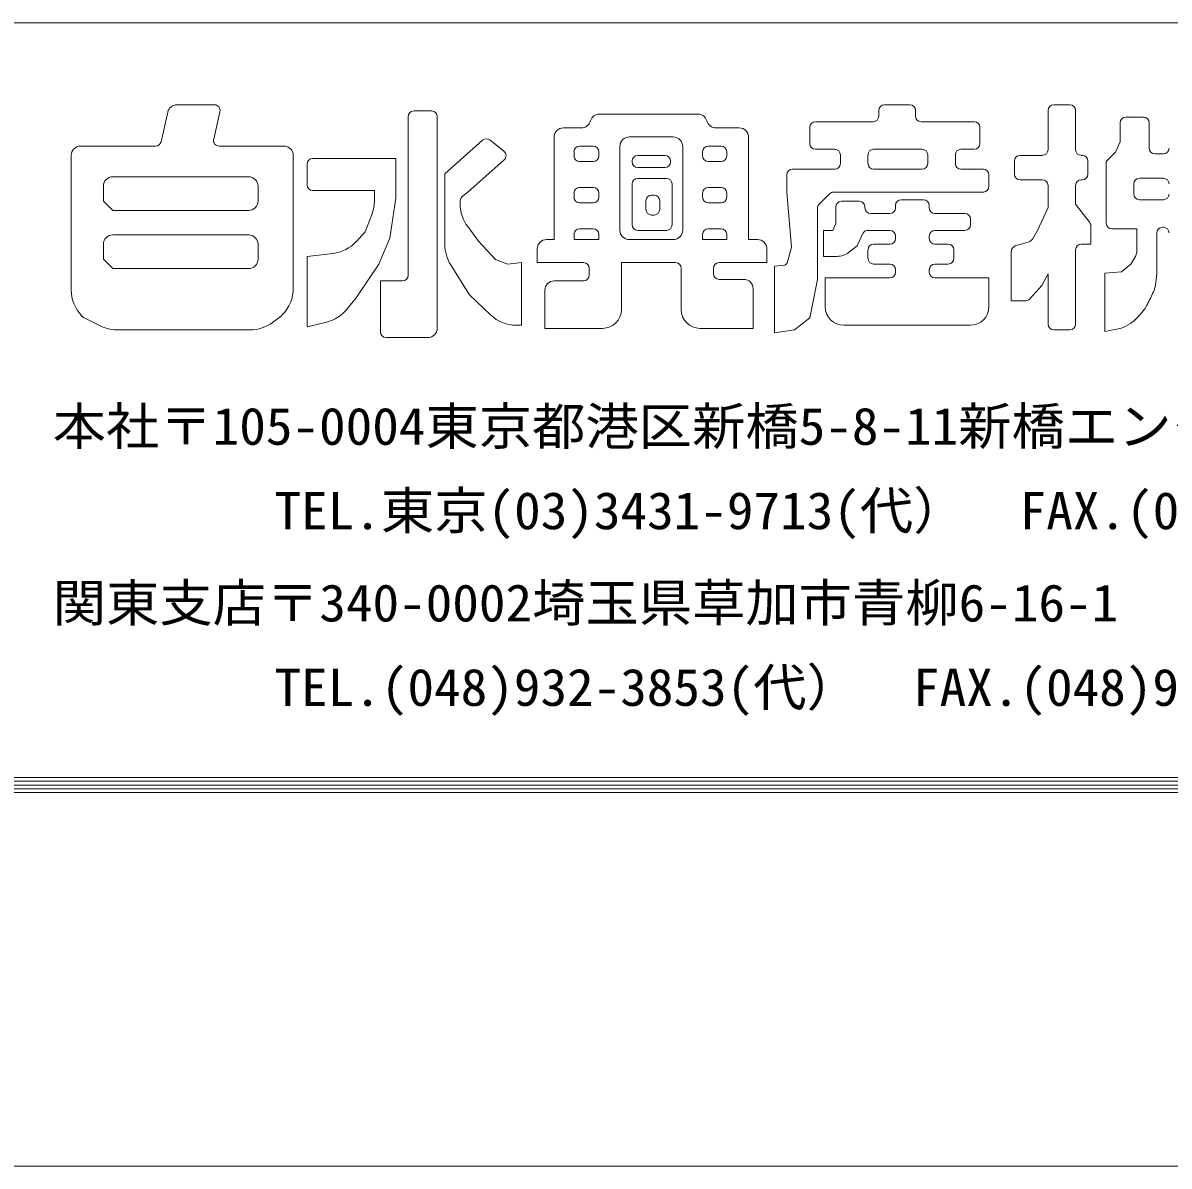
# Model space of a CAD drawing. Units: millimetres, scale not verified. Extents: x -3580 to 3580, y -1188 to 1188.
# Drawn here: x -2916.7 to -2736.2, y -1188 to -1008 of the extents above; entities that cross this region are included whole.
import ezdxf
from ezdxf.enums import TextEntityAlignment as Align

# ---------------------------------------------------------------- set-up
doc = ezdxf.new("R2010")
doc.units = ezdxf.units.MM
doc.header["$LTSCALE"] = 20
for name, color, linetype, lineweight in [('0-0_0', 7, 'Continuous', 18), ('0-1_DEFPOINTS', 7, 'Continuous', 18), ('0-4_WAKU', 7, 'Continuous', 18)]:
    doc.layers.add(name, color=color, linetype=linetype, lineweight=lineweight)
doc.styles.add('ＭＳ ゴシック', font='')
doc.styles.get('ＭＳ ゴシック').set_extended_font_data('MS Gothic')

msp = doc.modelspace()

# ---------------------------------------------------------------- linework, layer by layer
at = {"layer": '0-0_0'}
for p, q in [((-2886.54, -1020.89), (-2892.45, -1020.89)), ((-2852.34, -1021.86), (-2855.14, -1021.86)), ((-2781.9, -1021.79), (-2781.9, -1022.66)), ((-2777, -1020.9), (-2781.01, -1020.9)), ((-2776.11, -1022.66), (-2776.11, -1021.79)), ((-2755.22, -1021.78), (-2755.22, -1027.96)), ((-2751.77, -1020.89), (-2754.33, -1020.89)), ((-2750.88, -1027.96), (-2750.88, -1021.78)), ((-2893.89, -1022.05), (-2894.96, -1026.71)), ((-2886.66, -1026.32), (-2885.68, -1021.98)), ((-2856.03, -1022.75), (-2856.03, -1047.73)), ((-2851.45, -1049.04), (-2851.45, -1022.75)), ((-2810.4, -1022.35), (-2825.88, -1022.35)), ((-2782.78, -1023.55), (-2791.86, -1023.55)), ((-2766.86, -1023.55), (-2775.22, -1023.55)), ((-2743.88, -1023.71), (-2743.88, -1026.74)), ((-2740.19, -1022.82), (-2742.99, -1022.82)), ((-2739.3, -1027.72), (-2739.3, -1023.71)), ((-2828.73, -1024.52), (-2831.56, -1024.52)), ((-2803.88, -1024.52), (-2807.54, -1024.52)), ((-2792.75, -1024.44), (-2792.75, -1027)), ((-2765.97, -1027), (-2765.97, -1024.44)), ((-2850.24, -1031.74), (-2844.29, -1026.45)), ((-2843.14, -1026.42), (-2840.93, -1028.19)), ((-2833.04, -1026), (-2833.04, -1042.11)), ((-2821.19, -1025.96), (-2814.26, -1025.96)), ((-2802.4, -1042.11), (-2802.4, -1026)), ((-2909.1, -1028.88), (-2909.1, -1050.02)), ((-2895.82, -1027.4), (-2907.62, -1027.4)), ((-2875.6, -1027.4), (-2885.8, -1027.4)), ((-2874.12, -1049.78), (-2874.12, -1028.88)), ((-2829.9, -1028.3), (-2829.9, -1028.93)), ((-2826.87, -1027.41), (-2829.02, -1027.41)), ((-2825.99, -1028.93), (-2825.99, -1028.3)), ((-2822.67, -1040.63), (-2822.67, -1027.44)), ((-2815.59, -1028.85), (-2819.85, -1028.85)), ((-2812.78, -1027.44), (-2812.78, -1040.63)), ((-2809.64, -1028.3), (-2809.64, -1028.93)), ((-2806.73, -1027.41), (-2808.75, -1027.41)), ((-2805.84, -1028.93), (-2805.84, -1028.3)), ((-2791.86, -1027.89), (-2788.82, -1027.89)), ((-2787.93, -1028.78), (-2787.93, -1030.14)), ((-2783.59, -1030.14), (-2783.59, -1028.78)), ((-2782.7, -1027.89), (-2775.07, -1027.89)), ((-2774.18, -1028.78), (-2774.18, -1030.14)), ((-2769.83, -1030.14), (-2769.83, -1028.78)), ((-2768.95, -1027.89), (-2766.86, -1027.89)), ((-2756.11, -1028.85), (-2759.64, -1028.85)), ((-2749.84, -1028.85), (-2749.99, -1028.85)), ((-2737.05, -1028.61), (-2738.41, -1028.61)), ((-2871.95, -1030.22), (-2871.95, -1033.51)), ((-2857.96, -1029.33), (-2871.07, -1029.33)), ((-2857.96, -1034.39), (-2857.96, -1029.33)), ((-2840.9, -1029.55), (-2846.62, -1034.63)), ((-2829.02, -1029.82), (-2826.87, -1029.82)), ((-2820.74, -1029.74), (-2820.74, -1029.89)), ((-2819.85, -1030.78), (-2815.59, -1030.78)), ((-2814.71, -1029.89), (-2814.71, -1029.74)), ((-2808.75, -1029.82), (-2806.73, -1029.82)), ((-2760.53, -1029.73), (-2760.53, -1031.82)), ((-2748.95, -1031.82), (-2748.95, -1029.73)), ((-2746.05, -1029.81), (-2746.05, -1039.53)), ((-2881.15, -1032.22), (-2902.56, -1032.22)), ((-2850.24, -1042.92), (-2850.24, -1031.74)), ((-2815.35, -1032.47), (-2819.85, -1032.47)), ((-2796.37, -1031.91), (-2796.37, -1034.64)), ((-2788.82, -1031.02), (-2795.48, -1031.02)), ((-2775.07, -1031.02), (-2782.7, -1031.02)), ((-2765.42, -1031.02), (-2768.95, -1031.02)), ((-2764.53, -1033.75), (-2764.53, -1031.91)), ((-2759.64, -1032.7), (-2756.11, -1032.7)), ((-2749.99, -1032.7), (-2749.84, -1032.7)), ((-2740.82, -1032.46), (-2737.05, -1032.46)), ((-2879.67, -1036.05), (-2879.67, -1033.7)), ((-2871.07, -1034.39), (-2861.34, -1034.39)), ((-2861.34, -1035.97), (-2861.34, -1034.39)), ((-2826.87, -1033.92), (-2829.02, -1033.92)), ((-2820.74, -1033.36), (-2820.74, -1039.78)), ((-2814.46, -1039.78), (-2814.46, -1033.36)), ((-2806.73, -1033.92), (-2808.75, -1033.92)), ((-2755.22, -1033.59), (-2755.22, -1037.04)), ((-2750.88, -1036.56), (-2750.88, -1033.59)), ((-2741.71, -1034.95), (-2741.71, -1033.35)), ((-2847.83, -1036.03), (-2847.83, -1036.52)), ((-2846.62, -1034.63), (-2847.5, -1035.33)), ((-2829.9, -1034.8), (-2829.9, -1035.44)), ((-2829.02, -1036.33), (-2826.87, -1036.33)), ((-2825.99, -1035.44), (-2825.99, -1034.8)), ((-2818.57, -1036.01), (-2818.57, -1037.37)), ((-2817.28, -1035.12), (-2817.68, -1035.12)), ((-2816.39, -1037.37), (-2816.39, -1036.01)), ((-2809.64, -1034.8), (-2809.64, -1035.44)), ((-2808.75, -1036.33), (-2806.73, -1036.33)), ((-2805.84, -1035.44), (-2805.84, -1034.8)), ((-2789.64, -1034.9), (-2791.29, -1036.55)), ((-2765.42, -1034.64), (-2789.01, -1034.64)), ((-2784.96, -1036.09), (-2787.76, -1036.09)), ((-2774.82, -1035.85), (-2778.36, -1035.85)), ((-2737.05, -1035.84), (-2740.82, -1035.84)), ((-2902.56, -1037.53), (-2881.15, -1037.53)), ((-2788.65, -1036.97), (-2788.65, -1039.7)), ((-2784.07, -1037.13), (-2784.07, -1036.97)), ((-2780.13, -1038.01), (-2783.18, -1038.01)), ((-2779.24, -1036.73), (-2779.24, -1037.13)), ((-2773.94, -1037.13), (-2773.94, -1036.73)), ((-2768.31, -1038.01), (-2773.05, -1038.01)), ((-2756.91, -1040.66), (-2755.22, -1037.04)), ((-2750.88, -1036.56), (-2748.65, -1039.45)), ((-2817.68, -1038.26), (-2817.28, -1038.26)), ((-2767.42, -1039.78), (-2767.42, -1038.9)), ((-2881.15, -1041.38), (-2902.56, -1041.38)), ((-2846.64, -1040.07), (-2844.93, -1042.35)), ((-2829.9, -1041.31), (-2829.9, -1042.11)), ((-2826.87, -1040.43), (-2829.02, -1040.43)), ((-2825.99, -1042.11), (-2825.99, -1041.31)), ((-2819.85, -1040.67), (-2815.35, -1040.67)), ((-2809.64, -1041.31), (-2809.64, -1042.11)), ((-2806.73, -1040.43), (-2808.75, -1040.43)), ((-2805.84, -1042.11), (-2805.84, -1041.31)), ((-2785.27, -1043.08), (-2784.4, -1041.18)), ((-2783.59, -1040.67), (-2780.13, -1040.67)), ((-2779.24, -1041.55), (-2779.24, -1041.95)), ((-2773.94, -1041.95), (-2773.94, -1041.55)), ((-2773.05, -1040.67), (-2768.31, -1040.67)), ((-2757.7, -1042.04), (-2756.91, -1040.66)), ((-2745.16, -1040.42), (-2741.23, -1040.42)), ((-2741.23, -1040.42), (-2741.23, -1044.11)), ((-2738.09, -1047.47), (-2738.09, -1041.06)), ((-2737.2, -1040.18), (-2737.05, -1040.18)), ((-2879.67, -1045.21), (-2879.67, -1042.86)), ((-2833.04, -1042.11), (-2834.21, -1042.11)), ((-2825.99, -1042.11), (-2829.9, -1042.11)), ((-2814.26, -1042.11), (-2821.19, -1042.11)), ((-2805.84, -1042.11), (-2809.64, -1042.11)), ((-2800.99, -1042.11), (-2802.4, -1042.11)), ((-2786.64, -1044.14), (-2785.27, -1043.08)), ((-2780.13, -1042.84), (-2782.7, -1042.84)), ((-2770.96, -1042.84), (-2773.05, -1042.84)), ((-2760.38, -1043.12), (-2758.21, -1042.45)), ((-2835.69, -1043.59), (-2835.69, -1045.73)), ((-2799.51, -1045.73), (-2799.51, -1043.59)), ((-2790.58, -1044.76), (-2788.46, -1044.76)), ((-2783.59, -1043.72), (-2783.59, -1045.08)), ((-2770.08, -1045.08), (-2770.08, -1043.72)), ((-2761.01, -1051.75), (-2761.01, -1043.97)), ((-2750.88, -1055.44), (-2750.88, -1043.72)), ((-2902.56, -1046.69), (-2881.15, -1046.69)), ((-2846.38, -1050.79), (-2849.34, -1046.06)), ((-2838.18, -1045.72), (-2838.18, -1055.61)), ((-2835.69, -1045.73), (-2828.38, -1045.73)), ((-2827.49, -1046.62), (-2827.49, -1047.73)), ((-2822.43, -1053.13), (-2822.43, -1045.73)), ((-2822.43, -1045.73), (-2813.9, -1045.73)), ((-2813.02, -1046.62), (-2813.02, -1053.13)), ((-2807.95, -1047.49), (-2807.95, -1046.62)), ((-2807.06, -1045.73), (-2799.51, -1045.73)), ((-2782.7, -1045.97), (-2780.13, -1045.97)), ((-2779.24, -1046.86), (-2779.24, -1047.25)), ((-2773.94, -1047.25), (-2773.94, -1046.86)), ((-2773.05, -1045.97), (-2770.96, -1045.97)), ((-2851.45, -1056.06), (-2851.45, -1048.62)), ((-2828.38, -1048.62), (-2833.01, -1048.62)), ((-2803.16, -1048.38), (-2807.06, -1048.38)), ((-2790.34, -1048.14), (-2790.34, -1052.65)), ((-2780.13, -1048.14), (-2790.34, -1048.14)), ((-2764.53, -1048.14), (-2773.05, -1048.14)), ((-2764.53, -1052.65), (-2764.53, -1048.14)), ((-2756.18, -1049.34), (-2755.22, -1047.53)), ((-2755.22, -1047.53), (-2755.22, -1055.44)), ((-2746.29, -1056.57), (-2746.29, -1047.41)), ((-2843.03, -1053.98), (-2846.38, -1050.79)), ((-2834.49, -1050.1), (-2834.49, -1056.09)), ((-2801.68, -1056.09), (-2801.68, -1049.86)), ((-2758.09, -1051.45), (-2756.18, -1049.34)), ((-2761.01, -1051.75), (-2758.75, -1051.75)), ((-2871.95, -1055.85), (-2868.9, -1055.12)), ((-2838.18, -1055.61), (-2838.95, -1055.61)), ((-2834.49, -1056.09), (-2825.39, -1056.09)), ((-2810.06, -1056.09), (-2801.68, -1056.09)), ((-2787.38, -1055.61), (-2767.49, -1055.61)), ((-2746.29, -1056.57), (-2743.68, -1056.06)), ((-2901.92, -1056.33), (-2880.92, -1056.33)), ((-2859.49, -1057.54), (-2852.93, -1057.54)), ((-2754.33, -1056.33), (-2751.77, -1056.33))]:
    msp.add_line(p, q, dxfattribs=at)
for points in [[(-2746.05, -1029.81), (-2744.61, -1028.36), (-2743.88, -1026.74)], [(-2904.04, -1033.7), (-2904.04, -1036.05), (-2902.56, -1037.53)], [(-2865.61, -1053.02), (-2864.23, -1051.27), (-2860.62, -1045.96), (-2858.93, -1041.87), (-2857.96, -1035.6), (-2857.96, -1034.39)], [(-2796.28, -1045.63), (-2795.65, -1043.32), (-2796.37, -1034.64)], [(-2864.19, -1042.42), (-2862.79, -1040.9), (-2861.72, -1038.05)], [(-2791.55, -1037.18), (-2791.55, -1048.38), (-2792.75, -1054.41), (-2795.17, -1056.34), (-2798.3, -1056.78)], [(-2790.58, -1044.76), (-2790.58, -1040.67), (-2789.13, -1040.67), (-2788.65, -1039.58)], [(-2748.47, -1040), (-2748.47, -1042.83), (-2749.99, -1042.83)], [(-2904.04, -1042.86), (-2904.04, -1045.21), (-2902.56, -1046.69)], [(-2844.93, -1042.35), (-2842.28, -1045.24), (-2840.35, -1045.96), (-2838.18, -1045.72)], [(-2871.95, -1055.85), (-2871.95, -1044.76), (-2867.86, -1044.29)], [(-2746.29, -1047.41), (-2743.64, -1047.17), (-2742.19, -1045.96), (-2741.47, -1044.76), (-2741.23, -1044.11)], [(-2798.3, -1056.78), (-2798.3, -1046.29), (-2796.67, -1046.15)], [(-2856.92, -1048.62), (-2860.37, -1048.62), (-2860.37, -1056.65)], [(-2907.37, -1054.21), (-2907.17, -1054.4), (-2904.56, -1055.71)], [(-2877.37, -1055.15), (-2876.05, -1054.16), (-2875.86, -1053.97)]]:
    msp.add_lwpolyline(points, dxfattribs=at)
for centre, radius, start, end in [((-2892.45, -1022.37), 1.48, 90, 167.1894), ((-2886.54, -1021.78), 0.888, 347.1895, 90), ((-2855.14, -1022.75), 0.888, 90, 180), ((-2852.34, -1022.75), 0.888, 0, 90), ((-2781.01, -1021.79), 0.888, 90, 180), ((-2777, -1021.79), 0.888, 0, 90), ((-2754.33, -1021.78), 0.888, 90, 180), ((-2751.77, -1021.78), 0.888, 0, 90), ((-2828.73, -1023.04), 1.48, 270, 344.5119), ((-2825.88, -1023.83), 1.48, 90, 164.5119), ((-2810.4, -1023.83), 1.48, 15.4881, 90), ((-2807.54, -1023.04), 1.48, 195.4881, 270), ((-2791.86, -1024.44), 0.888, 90, 180), ((-2782.78, -1022.66), 0.888, 270, 0), ((-2775.22, -1022.66), 0.888, 180, 270), ((-2766.86, -1024.44), 0.888, 0, 90), ((-2742.99, -1023.71), 0.888, 90, 180), ((-2740.19, -1023.71), 0.888, 0, 90), ((-2831.56, -1026), 1.48, 90, 180), ((-2803.88, -1026), 1.48, 0, 90), ((-2895.82, -1026.51), 0.888, 270, 347.1895), ((-2885.8, -1026.51), 0.888, 167.1894, 270), ((-2843.7, -1027.12), 0.888, 51.3609, 131.6125), ((-2821.19, -1027.44), 1.48, 90, 180), ((-2814.26, -1027.44), 1.48, 0, 90), ((-2791.86, -1027), 0.888, 180, 270), ((-2766.86, -1027), 0.888, 270, 0), ((-2907.62, -1028.88), 1.48, 90, 180), ((-2875.6, -1028.88), 1.48, 0, 90), ((-2841.49, -1028.89), 0.888, 311.6125, 51.3609), ((-2829.02, -1028.3), 0.888, 90, 180), ((-2829.02, -1028.93), 0.888, 180, 270), ((-2826.87, -1028.3), 0.888, 0, 90), ((-2826.87, -1028.93), 0.888, 270, 0), ((-2819.85, -1029.74), 0.888, 90, 180), ((-2815.59, -1029.74), 0.888, 0, 90), ((-2808.75, -1028.3), 0.888, 90, 180), ((-2808.75, -1028.93), 0.888, 180, 270), ((-2806.73, -1028.3), 0.888, 0, 90), ((-2806.73, -1028.93), 0.888, 270, 0), ((-2788.82, -1028.78), 0.888, 0, 90), ((-2782.7, -1028.78), 0.888, 90, 180), ((-2775.07, -1028.78), 0.888, 0, 90), ((-2768.95, -1028.78), 0.888, 90, 180), ((-2759.64, -1029.73), 0.888, 90, 180), ((-2756.11, -1027.96), 0.888, 270, 0), ((-2749.99, -1027.96), 0.888, 180, 270), ((-2749.84, -1029.73), 0.888, 0, 90), ((-2738.41, -1027.72), 0.888, 180, 270), ((-2737.05, -1027.72), 0.888, 270, 0), ((-2871.07, -1030.22), 0.888, 90, 180), ((-2819.85, -1029.89), 0.888, 180, 270), ((-2815.59, -1029.89), 0.888, 270, 0), ((-2788.82, -1030.14), 0.888, 270, 0), ((-2782.7, -1030.14), 0.888, 180, 270), ((-2775.07, -1030.14), 0.888, 270, 0), ((-2768.95, -1030.14), 0.888, 180, 270), ((-2902.56, -1033.7), 1.48, 90, 180), ((-2881.15, -1033.7), 1.48, 0, 90), ((-2819.85, -1033.36), 0.888, 90, 180), ((-2815.35, -1033.36), 0.888, 0, 90), ((-2795.48, -1031.91), 0.888, 90, 180), ((-2765.42, -1031.91), 0.888, 0, 90), ((-2759.64, -1031.82), 0.888, 180, 270), ((-2756.11, -1033.59), 0.888, 0, 90), ((-2749.99, -1033.59), 0.888, 90, 180), ((-2749.84, -1031.82), 0.888, 270, 0), ((-2740.82, -1033.35), 0.888, 90, 180), ((-2737.05, -1033.35), 0.888, 0, 90), ((-2871.07, -1033.51), 0.888, 180, 270), ((-2829.02, -1034.8), 0.888, 90, 180), ((-2826.87, -1034.8), 0.888, 0, 90), ((-2808.75, -1034.8), 0.888, 90, 180), ((-2806.73, -1034.8), 0.888, 0, 90), ((-2765.42, -1033.75), 0.888, 270, 0), ((-2881.15, -1036.05), 1.48, 270, 360), ((-2867.26, -1035.97), 5.92, 339.43, 360), ((-2846.94, -1036.03), 0.888, 128.6391, 180), ((-2829.02, -1035.44), 0.888, 180, 270), ((-2826.87, -1035.44), 0.888, 270, 0), ((-2817.68, -1036.01), 0.888, 90, 180), ((-2817.28, -1036.01), 0.888, 0, 90), ((-2808.75, -1035.44), 0.888, 180, 270), ((-2806.73, -1035.44), 0.888, 270, 0), ((-2789.01, -1035.53), 0.888, 90, 134.9788), ((-2787.76, -1036.97), 0.888, 90, 180), ((-2784.96, -1036.97), 0.888, 0, 90), ((-2778.36, -1036.73), 0.888, 90, 180), ((-2774.82, -1036.73), 0.888, 0, 90), ((-2740.82, -1034.95), 0.888, 180, 270), ((-2737.05, -1034.95), 0.888, 270, 0), ((-2841.91, -1036.52), 5.92, 180, 216.8903), ((-2817.68, -1037.37), 0.888, 180, 270), ((-2817.28, -1037.37), 0.888, 270, 0), ((-2790.66, -1037.18), 0.888, 134.9788, 180), ((-2783.18, -1037.13), 0.888, 180, 270), ((-2780.13, -1037.13), 0.888, 270, 0), ((-2773.05, -1037.13), 0.888, 180, 270), ((-2768.31, -1038.9), 0.888, 0, 90), ((-2819.85, -1039.78), 0.888, 180, 270), ((-2815.35, -1039.78), 0.888, 270, 0), ((-2768.31, -1039.78), 0.888, 270, 0), ((-2749.35, -1040), 0.888, 0, 37.5891), ((-2745.16, -1039.53), 0.888, 180, 270), ((-2902.56, -1042.86), 1.48, 90, 180), ((-2881.15, -1042.86), 1.48, 0, 90), ((-2829.02, -1041.31), 0.888, 90, 180), ((-2826.87, -1041.31), 0.888, 0, 90), ((-2821.19, -1040.63), 1.48, 180, 270), ((-2814.26, -1040.63), 1.48, 270, 0), ((-2808.75, -1041.31), 0.888, 90, 180), ((-2806.73, -1041.31), 0.888, 0, 90), ((-2783.59, -1041.55), 0.888, 90, 155.2087), ((-2780.13, -1041.55), 0.888, 0, 90), ((-2773.05, -1041.55), 0.888, 90, 180), ((-2737.2, -1041.06), 0.888, 90, 180), ((-2737.05, -1041.06), 0.888, 0, 90), ((-2868.54, -1038.41), 5.92, 276.5771, 317.2695), ((-2844.32, -1042.92), 5.92, 180, 212.0245), ((-2834.21, -1043.59), 1.48, 90, 180), ((-2800.99, -1043.59), 1.48, 0, 90), ((-2782.7, -1043.72), 0.888, 90, 180), ((-2780.13, -1041.95), 0.888, 270, 0), ((-2773.05, -1041.95), 0.888, 180, 270), ((-2770.96, -1043.72), 0.888, 0, 90), ((-2760.12, -1043.97), 0.888, 107.0908, 180), ((-2758.47, -1041.6), 0.888, 287.0908, 330.2368), ((-2749.99, -1043.72), 0.888, 90, 180), ((-2881.15, -1045.21), 1.48, 270, 360), ((-2788.46, -1041.8), 2.96, 270, 307.8544), ((-2782.7, -1045.08), 0.888, 180, 270), ((-2770.96, -1045.08), 0.888, 270, 0), ((-2828.38, -1046.62), 0.888, 0, 90), ((-2813.9, -1046.62), 0.888, 0, 90), ((-2807.06, -1046.62), 0.888, 90, 180), ((-2797.14, -1045.4), 0.888, 301.9863, 344.7341), ((-2780.13, -1046.86), 0.888, 0, 90), ((-2773.05, -1046.86), 0.888, 90, 180), ((-2856.92, -1047.73), 0.888, 270, 360), ((-2833.01, -1050.1), 1.48, 90, 180), ((-2828.38, -1047.73), 0.888, 270, 0), ((-2807.06, -1047.49), 0.888, 180, 270), ((-2803.16, -1049.86), 1.48, 0, 90), ((-2780.13, -1047.25), 0.888, 270, 0), ((-2773.05, -1047.25), 0.888, 180, 270), ((-2750.87, -1046.96), 12.78, 349.4663, 357.6885), ((-2903.18, -1050.02), 5.92, 180, 225.0212), ((-2880.04, -1049.78), 5.92, 314.9788, 0), ((-2772.19, -1035.39), 36.74, 332.4693, 335.9557), ((-2742.97, -1048.43), 4.75, 335.9557, 349.4663), ((-2758.75, -1050.86), 0.888, 270, 317.9917), ((-2744.9, -1049.61), 5.98, 323.8192, 332.4693), ((-2870.27, -1049.36), 5.92, 283.3829, 321.8222), ((-2838.95, -1049.69), 5.92, 226.4184, 270), ((-2825.39, -1053.13), 2.96, 270, 0), ((-2810.06, -1053.13), 2.96, 180, 270), ((-2787.38, -1052.65), 2.96, 180, 270), ((-2767.49, -1052.65), 2.96, 270, 0), ((-2763.26, -1033.4), 30.48, 315.7405, 318.3454), ((-2745.65, -1049.06), 6.91, 318.3454, 323.8192), ((-2901.92, -1050.41), 5.92, 243.4519, 270), ((-2880.92, -1050.41), 5.92, 270, 306.8496), ((-2852.93, -1056.06), 1.48, 270, 360), ((-2754.33, -1055.44), 0.888, 180, 270), ((-2751.77, -1055.44), 0.888, 270, 0), ((-2747.42, -1047.03), 9.78, 292.5171, 301.8301), ((-2744.58, -1051.6), 4.39, 301.8301, 315.7405), ((-2859.49, -1056.65), 0.888, 180, 270)]:
    msp.add_arc(centre, radius, start, end, dxfattribs=at)
at = {"layer": '0-1_DEFPOINTS', "color": 5}
msp.add_line((-3579.8, -1188), (-215.8, -1188), dxfattribs=at)
at = {"layer": '0-4_WAKU'}
for p, q in [((-3499.8, -1008), (-299.8, -1008)), ((-3499.8, -1128), (-299.8, -1128)), ((-3499.2, -1127.4), (-300.4, -1127.4)), ((-3498.6, -1126.8), (-301, -1126.8)), ((-3501, -1129.2), (-298.6, -1129.2)), ((-3500.4, -1128.6), (-299.2, -1128.6))]:
    msp.add_line(p, q, dxfattribs=at)

# ---------------------------------------------------------------- texts
at = {"layer": '0-0_0', "style": 'ＭＳ ゴシック', "width": 1.05}
for s, p in [('本社〒105-0004東京都港区新橋5-8-11新橋エンタービル3Ｆ', (-2912.02, -1076.19)), ('TEL.東京(03)3431-9713(代）  FAX.(03)3431-9708', (-2877.08, -1089.48)), ('関東支店〒340-0002埼玉県草加市青柳6-16-1', (-2912.02, -1104.01)), ('TEL.(048)932-3853(代）  FAX.(048)931-8164', (-2877.08, -1117.3))]:
    msp.add_text(s, height=5.865, dxfattribs=at).set_placement(p, align=Align.BOTTOM_LEFT)

doc.saveas('drawing.dxf')
